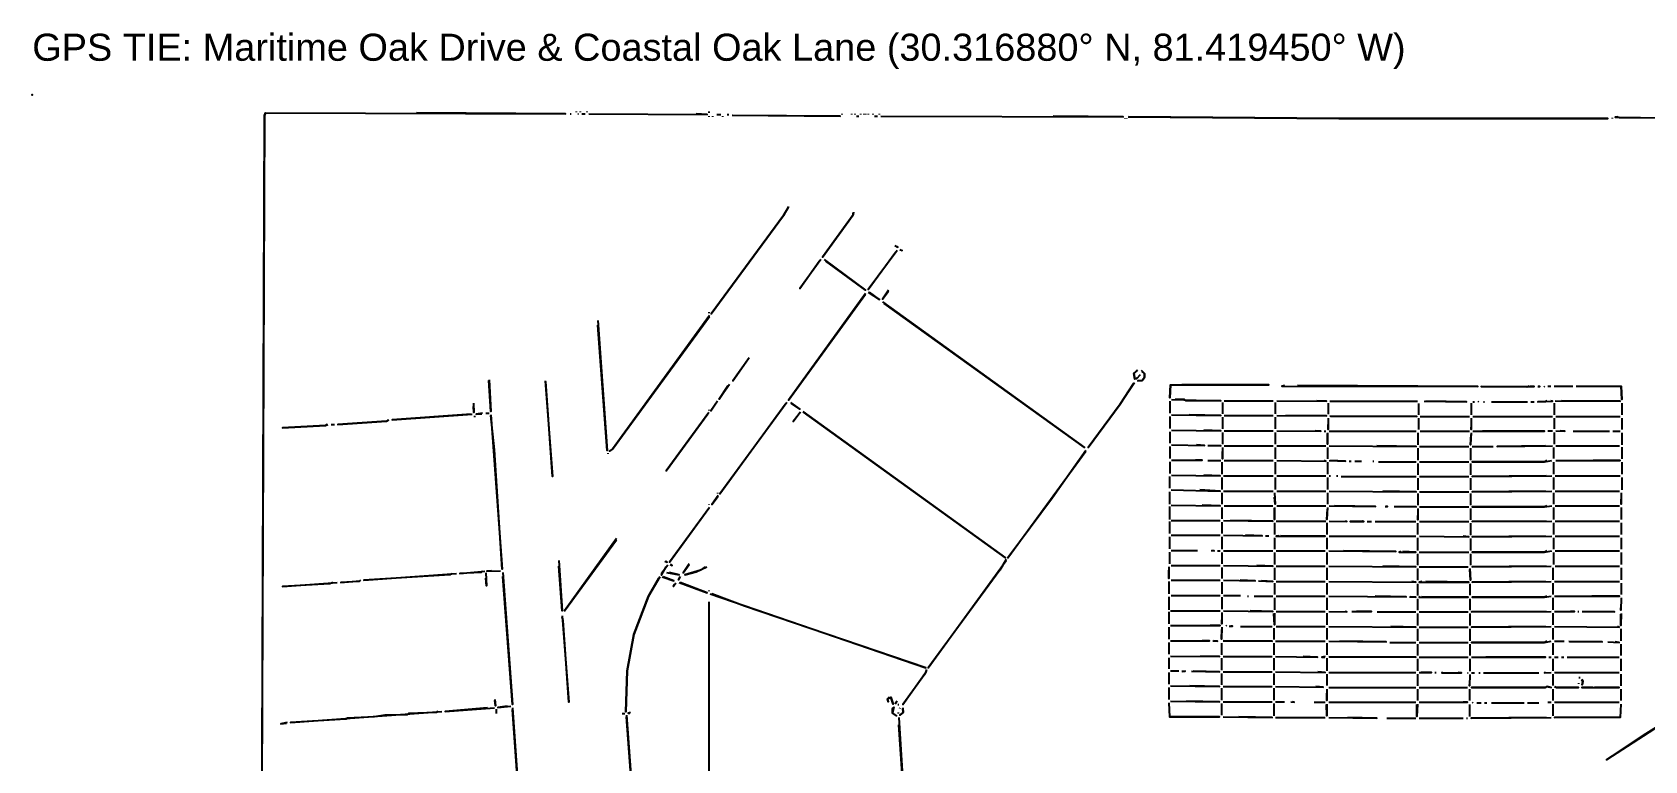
# Model space of a CAD drawing. Extents: x 0 to 16407, y 159 to 1115.
# Drawn here: x 11938 to 12652, y 792 to 1115 of the extents above; entities that cross this region are included whole.
import ezdxf

# ---------------------------------------------------------------- set-up
doc = ezdxf.new("R2010")
doc.units = 0
doc.layers.add('CONTROL', color=1, linetype='CONTINUOUS')
doc.layers.add('RASTER_VECTOR_LINEWORK', color=5, linetype='CONTINUOUS')
doc.styles.get("Standard").update_dxf_attribs({"font": 'Arial'})

msp = doc.modelspace()

# ---------------------------------------------------------------- linework, layer by layer
at = {"layer": 'CONTROL'}
msp.add_point((11938, 1087), dxfattribs=at)
at = {"layer": 'RASTER_VECTOR_LINEWORK'}
for points in [[(12041.25, 1079), (12040.75, 1077.75), (12038.5, 521.25), (12037.75, 230.75), (12038.25, 230.25), (12056.25, 230.25), (12038.25, 230.25), (12037.75, 230.75), (12040.75, 1077.75), (12041.25, 1079), (12174, 1078.5), (12108, 1079)], [(12176, 1078.5), (12176.5, 1078.5)], [(12178.75, 1079.5), (12178.75, 1079.25)], [(12179.5, 1078.5), (12179.75, 1078.5)], [(12180.5, 1079.5), (12180.5, 1079.25)], [(12181.25, 1078.5), (12182.75, 1078.5)], [(12183.5, 1079.5), (12183.5, 1079.25)], [(12184.25, 1078.5), (12236.75, 1078.25), (12231.75, 1078.5)], [(12237.5, 1079.5), (12237.5, 1079)], [(12241, 1078.25), (12242.75, 1078.25)], [(12245.5, 1078.25), (12246.25, 1078.25)], [(12247.75, 1078), (12295.5, 1077.5), (12248, 1077.75)], [(12296.25, 1078.5), (12296.25, 1078.25)], [(12300.5, 1078.5), (12300.5, 1078.25)], [(12302, 1078.5), (12302, 1078.25)], [(12304.5, 1078.5), (12304.5, 1078.25)], [(12306, 1078.5), (12306, 1078.25)], [(12306.75, 1078.5), (12306.75, 1078.25)], [(12308, 1078.5), (12308, 1078.25)], [(12310, 1078.5), (12310, 1078.25)], [(12312.75, 1078.5), (12312.75, 1078.25)], [(12237.5, 1077.5), (12237.5, 1077.25)], [(12239, 1077.5), (12239, 1077.25)], [(12243.5, 1077.5), (12243.5, 1077.25)], [(12302.75, 1077.5), (12303.75, 1077.5)], [(12310.75, 1077.5), (12312, 1077.5)], [(12313.5, 1077.5), (12420.75, 1077.25), (12389.75, 1077.5)], [(12421.5, 1076.5), (12421.5, 1076.25)], [(12422.25, 1076.5), (12422.25, 1076.25)], [(12423, 1077.25), (12516.25, 1076.5), (12635.25, 1076.5), (12516.25, 1076.5), (12423.25, 1077.25)], [(12637.25, 1076.75), (12637.25, 1076.5)], [(12639.75, 1077.25), (12638.5, 1077), (12683.25, 1076.5), (12640.5, 1076.75), (12640, 1077.25)], [(12272.75, 1037.5), (12270.5, 1033.5), (12238.5, 990), (12270.5, 1033.5), (12272.75, 1037.25)], [(12301.5, 1035), (12301.25, 1033.75), (12287.75, 1015), (12301.25, 1033.75), (12301.25, 1034.75)], [(12287, 1014), (12277.75, 1001.25), (12286.25, 1013.25)], [(12288.5, 1014), (12306.75, 1000.5), (12289.25, 1013.25)], [(12320.75, 1018), (12308, 1000.75), (12320, 1017.25)], [(12319.75, 1020.25), (12321, 1019.5), (12320, 1020)], [(12322, 1018.5), (12323, 1018), (12322.5, 1018)], [(12308, 999.5), (12313, 996.25), (12308.5, 999.5)], [(12317, 1000.5), (12314.25, 996.5), (12317, 1000)], [(12306.75, 999), (12272.75, 951.75), (12306.75, 998.75)], [(12314.25, 995.25), (12403.75, 930.75), (12315, 994.5)], [(12188.25, 987), (12192.5, 929.5), (12188.25, 985)], [(12237.75, 989.25), (12194.75, 930), (12193.5, 929.25), (12194.75, 930), (12237.75, 988.75)], [(12237.5, 990.75), (12237.5, 990.25)], [(12255.25, 970.5), (12248, 960.25), (12255, 970.25)], [(12427, 965), (12425.5, 963.5), (12426, 961), (12425.5, 963.5), (12427.25, 965)], [(12428.75, 965), (12430.25, 963.5), (12430.25, 961.75), (12429.25, 960.5), (12427.25, 960.25), (12429.25, 960.5), (12430.25, 961.75), (12430.25, 963.5), (12429.25, 964.5)], [(12140.25, 960.75), (12141, 946.75), (12140, 960.5)], [(12165, 960.25), (12168.25, 918), (12165.25, 960)], [(12246.5, 958.75), (12242, 952.25), (12246, 958.25)], [(12425.75, 959.5), (12419.5, 950), (12405.25, 930.75), (12419.5, 950), (12425.5, 959.25)], [(12428.25, 963), (12426.75, 961.25), (12427, 961.75)], [(12441.75, 958.5), (12441.5, 952.75), (12441.75, 958.5), (12485.25, 958.5), (12446.75, 958.5)], [(12492.25, 958.25), (12491, 958), (12577.75, 957.75), (12498, 958.25)], [(12600.5, 958), (12599.5, 957.5), (12579.25, 957.75), (12602.75, 957.75), (12600.75, 957.75)], [(12604.25, 957.75), (12605.25, 957.75), (12604.5, 957.75)], [(12607.25, 957.75), (12607, 957.5)], [(12608.75, 958), (12610, 958)], [(12611.5, 958), (12619.75, 958)], [(12621.25, 958), (12641.25, 958), (12641.5, 952), (12641.25, 958)], [(12133.25, 950.5), (12133.5, 946.25), (12133.25, 949)], [(12241.25, 951.25), (12238.25, 947), (12241, 951)], [(12272, 950.75), (12242.25, 910.25), (12271.25, 950)], [(12273.5, 950.75), (12277.75, 947.75), (12274, 950.25)], [(12441.5, 951.25), (12441.5, 946)], [(12442.25, 952), (12464, 951.5), (12448.5, 951.5), (12448, 952), (12443.75, 952)], [(12464.75, 950.75), (12464.75, 945.75)], [(12465.5, 951.5), (12487.25, 951.5)], [(12488, 950.75), (12488, 945.75)], [(12488.75, 951.5), (12510.75, 951.25), (12506.5, 951.5)], [(12511.5, 950.5), (12511.5, 945.5)], [(12512.25, 951.25), (12551, 951.25)], [(12551.5, 950.25), (12551.5, 945.25)], [(12554, 951.25), (12572.75, 951), (12554.75, 951.25)], [(12574.75, 950.5), (12574.75, 945.25)], [(12575.5, 951), (12576.25, 951)], [(12577.75, 951.25), (12578, 951)], [(12580.25, 951), (12580.75, 951)], [(12583.75, 951), (12599.75, 951)], [(12601.25, 951), (12602.75, 951)], [(12608.25, 951.5), (12607.5, 951), (12604.25, 951), (12610.75, 951.25), (12610, 951.5)], [(12611.5, 950.5), (12611.5, 945.25)], [(12612, 951.5), (12640.75, 951.25), (12614.75, 951.5)], [(12641.5, 950.5), (12641.5, 945.25)], [(12095.5, 943), (12094.75, 942.5), (12073.25, 941), (12094.75, 942.5), (12095.75, 943)], [(12132.25, 945.5), (12097.25, 943), (12132.75, 945.5)], [(12133.75, 944.75), (12133.75, 944.25)], [(12137.25, 946), (12134.5, 945.5), (12137, 945.75)], [(12138.75, 946), (12140.25, 946)], [(12141, 945.25), (12146, 877), (12142.5, 929.75), (12141, 945)], [(12237.5, 946.25), (12218.5, 920.5), (12237, 945.75)], [(12237.5, 947.5), (12237.5, 947.25)], [(12278, 946.5), (12274.75, 942.25), (12277.75, 946.25)], [(12279, 946.75), (12368.75, 882), (12279.25, 946.5)], [(12441.5, 944.5), (12441.5, 939.25)], [(12442.25, 945.25), (12464, 945), (12450, 945.25)], [(12464.75, 944.25), (12464.75, 939)], [(12465.5, 945), (12487.25, 945)], [(12488, 944.25), (12488, 939)], [(12488.75, 945), (12510.75, 944.75), (12492.75, 945)], [(12511.5, 943.75), (12511.5, 938.75), (12511.5, 941)], [(12512.25, 944.75), (12550.75, 944.5), (12512.5, 944.5)], [(12551.5, 943.75), (12551.5, 938.75)], [(12552.25, 944.5), (12574, 944.5)], [(12574.75, 943.75), (12574.75, 938.75), (12574.75, 939.75)], [(12575.5, 944.5), (12610.75, 944.5)], [(12611.5, 943.75), (12611.5, 939)], [(12612.25, 944.5), (12640.75, 944.5)], [(12641.5, 943.75), (12641.5, 938.75)], [(12068.5, 941), (12067.75, 940.5), (12048.75, 939.5), (12067.75, 940.5), (12068.75, 941)], [(12070.25, 941), (12071.75, 941)], [(12441.5, 937.75), (12441.5, 932.75)], [(12442.25, 938.5), (12464, 938.25), (12456.5, 938.5)], [(12464.75, 937.5), (12464.75, 932.25)], [(12465.5, 938.25), (12487.25, 938.25)], [(12488, 937.5), (12488, 932.25)], [(12488.75, 938.25), (12508.25, 938), (12505.75, 938.25)], [(12509.75, 938), (12510.5, 938)], [(12511.25, 937.25), (12511.25, 932.25), (12511.25, 937)], [(12512, 938), (12550.5, 938)], [(12551.25, 937.25), (12551.25, 932)], [(12552.25, 938), (12574, 938)], [(12574.75, 937.25), (12574.5, 932), (12574.75, 936.5)], [(12575.5, 938), (12607.25, 938), (12579.75, 938)], [(12608.75, 938.25), (12610.75, 938.25)], [(12611.5, 937.5), (12611.5, 932.25)], [(12612.25, 938.25), (12616.25, 938), (12614.25, 938.25)], [(12620, 938), (12636, 938)], [(12637.5, 938), (12640.75, 938)], [(12641.5, 937.25), (12641.5, 932)], [(12192.75, 928.25), (12192.75, 928)], [(12404.25, 929.5), (12389.5, 908.5), (12369.75, 882), (12404.25, 929.25)], [(12441.5, 931.25), (12441.5, 926)], [(12442.25, 932), (12456.75, 931.75), (12453.25, 932)], [(12458.25, 931.75), (12464, 931.5), (12458.5, 931.75)], [(12464.75, 930.75), (12464.75, 925.75), (12464.75, 929)], [(12465.5, 931.5), (12487.25, 931.5)], [(12488, 930.75), (12488, 925.75)], [(12488.75, 931.5), (12510.5, 931.5)], [(12511.25, 930.75), (12511.25, 925.75)], [(12512, 931.5), (12550.5, 931.25), (12533, 931.5)], [(12551.25, 930.5), (12551.25, 925.25)], [(12552, 931.25), (12573.75, 931.25)], [(12574.5, 930.5), (12574.5, 925.25)], [(12575.25, 931.25), (12584.5, 931.25)], [(12607.75, 931.5), (12586.25, 931.25), (12610.75, 931.5)], [(12611.25, 930.75), (12611.25, 926)], [(12612.25, 931.5), (12640.5, 931.5)], [(12641.5, 931), (12641.5, 925.75)], [(12441.5, 924.5), (12441.5, 919.25)], [(12442.25, 925.25), (12455.75, 925.25), (12452.75, 925.25)], [(12458.25, 925), (12464, 925)], [(12464.5, 924.25), (12464.5, 919)], [(12465.5, 925), (12487.25, 925)], [(12488, 924.25), (12488, 919)], [(12488.75, 925), (12510.5, 924.75), (12509.75, 925)], [(12511.25, 924.25), (12511.25, 919)], [(12512, 925), (12519.25, 924.75), (12512.5, 925)], [(12520.75, 924.75), (12521.75, 924.75)], [(12523.25, 924.75), (12526.25, 924.75)], [(12531.25, 924.75), (12531.75, 924.75)], [(12533.75, 924.5), (12550.5, 924.5)], [(12551.25, 923.75), (12551.25, 918.75)], [(12552, 924.5), (12573.75, 924.5)], [(12574.5, 923.75), (12574.5, 918.75)], [(12608.25, 925), (12607.25, 924.5), (12575.25, 924.5), (12607.25, 924.5), (12610.5, 925)], [(12611.25, 924.25), (12611.25, 919)], [(12612.25, 925), (12640.75, 925), (12628.75, 925)], [(12641.5, 924.25), (12641.5, 919)], [(12441.25, 918), (12441.25, 912.75)], [(12442.25, 918.5), (12463.75, 918.25), (12456.5, 918.5)], [(12464.5, 917.5), (12464.5, 912.25)], [(12465.25, 918.25), (12487.25, 918.25)], [(12488, 917.5), (12488, 912.25)], [(12488.75, 918.25), (12510.5, 918.25)], [(12511.25, 917.5), (12511.25, 912.25)], [(12512, 918.25), (12512.5, 918.25)], [(12515.25, 918.25), (12515.75, 918.25)], [(12517.25, 918), (12550.5, 918)], [(12551.25, 917.25), (12551.25, 912)], [(12552, 918), (12573.75, 918)], [(12574.5, 917.25), (12574.5, 912)], [(12608, 918.25), (12575.25, 918), (12610.5, 918.25)], [(12611.25, 917.5), (12611.25, 912.25)], [(12612, 918.25), (12640.75, 918.25)], [(12641.5, 917.5), (12641.5, 912)], [(12241.5, 909.5), (12238.75, 905.5), (12241.5, 909.25)], [(12241.25, 910.75), (12241.25, 910.5)], [(12441.25, 911.25), (12441.25, 905.75)], [(12442, 912), (12463.75, 911.5), (12454.75, 912)], [(12464.5, 910.75), (12464.5, 905.75)], [(12465.25, 911.5), (12487.25, 911.5)], [(12487.75, 910.75), (12488, 905.75), (12487.75, 908.75)], [(12488.75, 911.5), (12510.5, 911.5)], [(12511.25, 910.75), (12511.25, 905.75)], [(12512, 911.5), (12550.5, 911.25), (12535.75, 911.5)], [(12551.25, 910.5), (12551.25, 905.25)], [(12552, 911.25), (12573.75, 911.25)], [(12574.5, 910.5), (12574.5, 905.25)], [(12607.75, 911.5), (12575.25, 911.25), (12610.5, 911.5)], [(12611.25, 910.75), (12611.25, 905.75)], [(12612, 911.5), (12640.5, 911.5)], [(12641.25, 910.75), (12641.25, 905.75), (12641.25, 908)], [(12237.75, 904.25), (12220, 880), (12237.5, 904)], [(12237.5, 905.75), (12237.5, 905.5)], [(12441.25, 904.75), (12441.25, 899)], [(12442, 905.25), (12463.75, 905), (12455.75, 905.25)], [(12464.5, 904.25), (12464.5, 899.25)], [(12465.5, 905), (12487, 905)], [(12487.75, 904.25), (12487.75, 899), (12487.75, 904)], [(12488.75, 905), (12510.5, 905)], [(12511.25, 904.25), (12511, 899), (12511.25, 903.5)], [(12512, 905), (12532.5, 904.75), (12514.25, 905)], [(12536.75, 904.75), (12537.75, 904.75), (12537, 904.75)], [(12540.75, 904.75), (12550.5, 904.5), (12541, 904.75)], [(12551.25, 903.75), (12551.25, 898.75), (12551.25, 900.75)], [(12552, 904.5), (12573.75, 904.5)], [(12574.5, 903.75), (12574.5, 898.75)], [(12608.25, 905), (12607.25, 904.5), (12575.25, 904.5), (12607.25, 904.5), (12610.5, 905)], [(12611.25, 904.25), (12611.25, 899)], [(12612, 905), (12640.5, 905)], [(12641.25, 904.25), (12641.25, 899)], [(12441.25, 898), (12441.25, 892.75)], [(12442, 898.5), (12463.75, 898.5)], [(12464.5, 897.75), (12464.5, 892.75)], [(12465.25, 898.5), (12487, 898.25), (12468.25, 898.5)], [(12487.75, 897.5), (12487.75, 892.25)], [(12488.5, 898.25), (12510.5, 898.25)], [(12511, 897.5), (12511, 892.25)], [(12512, 898.25), (12519.75, 898), (12519.25, 898.25)], [(12526.5, 898.25), (12521.25, 898), (12527.25, 898), (12526.75, 898.25)], [(12528.75, 898), (12530.75, 898)], [(12532.25, 898), (12550.25, 898)], [(12551, 897.25), (12551, 892.25)], [(12552, 898), (12573.75, 898)], [(12574.5, 897.25), (12574.5, 892)], [(12608, 898.25), (12575.25, 898), (12610.5, 898.25)], [(12611.25, 897.5), (12611.25, 892.25)], [(12612, 898.25), (12640.5, 898.25)], [(12641.25, 897.5), (12641.25, 892.25)], [(12196.5, 890.5), (12173.5, 858.5), (12196.5, 890)], [(12441.25, 891.25), (12441.25, 886)], [(12442, 892), (12463.75, 892)], [(12442, 885.25), (12453.75, 885.25)], [(12459.75, 885.25), (12461, 885), (12460, 885)], [(12462.5, 885), (12463.75, 885)], [(12464.5, 891.25), (12464.5, 885.75)], [(12465.25, 892), (12482.25, 891.75), (12475, 892)], [(12465.25, 885), (12487, 885)], [(12483.75, 891.75), (12485.25, 891.75)], [(12487.75, 890.75), (12487.75, 885.75)], [(12489.75, 891.75), (12488.5, 891.5), (12510.25, 891.5), (12490.5, 891.75)], [(12488.5, 885), (12510.25, 885)], [(12511, 890.75), (12511, 885.75)], [(12511.75, 885), (12541.5, 884.75), (12518.25, 885)], [(12512, 891.5), (12550.25, 891.5)], [(12551, 890.75), (12551, 885.25)], [(12552, 891.5), (12573.75, 891.25), (12571.25, 891.5)], [(12574.5, 890.5), (12574.5, 885.25)], [(12607.75, 891.5), (12575.25, 891.25), (12610.5, 891.5)], [(12608.25, 885), (12607.25, 884.5), (12575.25, 884.5), (12607.25, 884.5), (12610.5, 885)], [(12611.25, 890.75), (12611.25, 885.75)], [(12612, 891.5), (12640.5, 891.5)], [(12612, 885), (12640.5, 885)], [(12641.25, 890.75), (12641.25, 885.75)], [(12171, 880.75), (12172.5, 858.5), (12171, 878.25)], [(12219.25, 878.75), (12216.5, 875), (12216.5, 874.25), (12218.5, 878)], [(12218, 880.5), (12219, 880), (12218.5, 880.5)], [(12220.25, 879), (12221.25, 878.5), (12220.5, 879)], [(12228.75, 879.25), (12226, 875.25), (12228.75, 879)], [(12235.75, 878), (12233.75, 876.5), (12226.75, 874.5), (12231.75, 875.75), (12236.5, 878)], [(12369, 881.25), (12366.25, 876.5), (12334.5, 833.25), (12369, 880.75)], [(12441, 878), (12441, 872.75), (12441, 876.5)], [(12441.25, 884.5), (12441.25, 879.25)], [(12442, 878.5), (12463.75, 878.5)], [(12464.5, 884.25), (12464.5, 879.25)], [(12465.25, 878.5), (12487, 878.25), (12480, 878.5)], [(12487.75, 884.25), (12487.75, 879)], [(12488.5, 878.25), (12510.25, 878.25)], [(12511, 884.25), (12511, 879)], [(12511.75, 878.25), (12550.25, 878), (12535.75, 878.25)], [(12543.75, 884.75), (12543, 884.5), (12550.25, 884.5), (12544.5, 884.75)], [(12551, 883.75), (12551, 878.75)], [(12551.75, 884.5), (12573.75, 884.5)], [(12551.75, 878), (12573.5, 878)], [(12574.5, 883.75), (12574.5, 878.75)], [(12608, 878.25), (12575.25, 878), (12610.25, 878.25)], [(12611.25, 884.25), (12611.25, 879)], [(12612, 878.25), (12640.5, 878.25)], [(12641.25, 884.25), (12641.25, 879)], [(12071, 871), (12069.75, 870.5), (12048.75, 869.25), (12073, 871)], [(12083.25, 872), (12082.5, 871.5), (12074.5, 871), (12083, 871.75)], [(12123.5, 875), (12122.75, 874.5), (12084.75, 872), (12125.75, 875)], [(12137.25, 876), (12136.5, 875.5), (12127.25, 875), (12138.25, 876)], [(12138.75, 875.25), (12139, 869.5), (12138.75, 873)], [(12141.25, 876.25), (12139.25, 876), (12145.25, 876.25)], [(12146.25, 875.5), (12150.5, 817), (12146.25, 873.75)], [(12215.75, 873.5), (12210.75, 865), (12204.25, 848), (12201.25, 832), (12200.75, 813.75), (12201.25, 832), (12204.25, 848), (12210.75, 865), (12215.25, 873)], [(12216.75, 873.5), (12222, 871.75), (12217.25, 873.5)], [(12218.75, 875.5), (12224.25, 874.5), (12220, 875.5)], [(12222.75, 870.75), (12221.75, 869.25), (12222.25, 870.25)], [(12224.75, 873.75), (12224, 872.25), (12224.75, 873.5)], [(12224.25, 871), (12236.75, 866.5), (12224.75, 871)], [(12441, 871.5), (12441, 866)], [(12442, 872), (12463.75, 872)], [(12464.5, 877.75), (12464.5, 872.75)], [(12464.5, 871.25), (12464.5, 866)], [(12465.25, 872), (12479.25, 871.75), (12472.5, 872)], [(12480.75, 871.75), (12487, 871.5), (12482, 871.75)], [(12487.75, 877.5), (12487.75, 872.25)], [(12487.75, 870.75), (12487.75, 865.75)], [(12488.5, 871.5), (12510.25, 871.5)], [(12511, 877.5), (12511, 872.25)], [(12511, 870.75), (12511, 865.75)], [(12511.75, 871.5), (12550.25, 871.25), (12548.5, 871.5)], [(12551, 877.25), (12551, 872)], [(12553, 871.5), (12551.75, 871.25), (12573.75, 871.25), (12554.75, 871.5)], [(12574.25, 877.25), (12574.5, 872), (12574.25, 876.75)], [(12607.75, 871.5), (12575.25, 871.25), (12610.25, 871.5)], [(12611, 877.5), (12611, 872.25)], [(12611, 870.75), (12611, 865.75)], [(12611.75, 871.5), (12640.5, 871.5)], [(12641.25, 877.5), (12641.25, 872.25)], [(12641.25, 870.75), (12641.25, 865.75)], [(12237.5, 867.5), (12237.5, 867.25)], [(12238, 866), (12333.5, 833.25), (12253.25, 860.5), (12238.75, 866)], [(12441, 864.75), (12441, 859)], [(12442, 865.25), (12463.75, 865.25)], [(12464.5, 864.5), (12464.5, 859.25)], [(12465.25, 865.25), (12472.75, 865.25)], [(12475.75, 865), (12476.25, 865)], [(12478.75, 865), (12487, 865)], [(12487.75, 864.25), (12487.75, 859)], [(12488.5, 865), (12510.25, 865)], [(12511, 864.25), (12511, 859)], [(12511.75, 865), (12546, 864.75), (12532.25, 865)], [(12547.5, 864.75), (12550.25, 864.5), (12547.75, 864.75)], [(12551, 870.5), (12551, 865.25)], [(12551, 863.75), (12551, 858.75)], [(12552.25, 864.75), (12551.75, 864.5), (12573.5, 864.5), (12553, 864.75)], [(12574.25, 870.5), (12574.25, 865.5)], [(12574.25, 863.75), (12574.25, 858.75)], [(12608.25, 865), (12607.25, 864.5), (12575.25, 864.5), (12607.25, 864.5), (12610.25, 865)], [(12611, 864.25), (12611, 859)], [(12611.75, 865), (12640.5, 865), (12628.25, 865)], [(12641.25, 864.25), (12641, 858.75), (12641.25, 861)], [(12237.5, 862.5), (12237.5, 780.25)], [(12441, 858), (12441, 852.75)], [(12441.75, 858.5), (12463.75, 858.5)], [(12464.5, 857.75), (12464.5, 852.75), (12464.5, 854.5)], [(12465.25, 858.5), (12487, 858.25), (12477, 858.5)], [(12487.75, 857.5), (12487.75, 852.25), (12487.5, 857.25)], [(12488.5, 858.25), (12510.25, 858.25)], [(12511, 857.5), (12511, 852.25)], [(12511.75, 858.25), (12519.75, 858), (12519, 858.25)], [(12522, 858.25), (12530.75, 858.25), (12524, 858.25)], [(12533.25, 858), (12550.25, 858)], [(12551, 857.25), (12551, 852)], [(12551.75, 858), (12573.5, 858)], [(12574.25, 857.25), (12574.25, 852)], [(12608, 858.25), (12575, 858), (12610.25, 858.25)], [(12611, 857.5), (12611, 852.25)], [(12611.75, 858.25), (12620.5, 858.25), (12618.75, 858.25)], [(12622, 858.25), (12622.5, 858.25)], [(12624, 858.25), (12638.25, 858), (12624.25, 858.25)], [(12641.25, 857.25), (12641, 852), (12641, 857)], [(12172.5, 856.25), (12175.5, 818), (12173, 854.25), (12172.5, 855.75)], [(12441, 851.25), (12441, 846)], [(12441.75, 852), (12463.75, 852), (12459.25, 852)], [(12464.5, 851.25), (12464.25, 846), (12464.5, 850.25)], [(12466.5, 852), (12466.25, 851.75)], [(12467.75, 851.75), (12469.25, 851.75), (12468.5, 851.75)], [(12472.75, 851.5), (12486.75, 851.5)], [(12487.5, 850.75), (12487.5, 845.75)], [(12488.5, 851.5), (12510.25, 851.5)], [(12511, 850.75), (12511, 845.75)], [(12511.75, 851.5), (12550.25, 851.25), (12539.25, 851.5)], [(12551, 850.5), (12551, 845.25)], [(12551.75, 851.25), (12573.5, 851.25)], [(12574.25, 850.5), (12574.25, 845.25)], [(12607.75, 851.5), (12575, 851.25), (12610.25, 851.5)], [(12611, 850.75), (12611, 845.75)], [(12611.75, 851.5), (12640.25, 851.25), (12639.5, 851.5)], [(12641, 850.5), (12641, 845.25)], [(12441, 844.5), (12441, 839.25)], [(12441.75, 845.25), (12459, 845.25), (12455.75, 845.25)], [(12460.5, 845.25), (12462.5, 845), (12460.75, 845.25)], [(12464.25, 844.25), (12464.25, 839)], [(12465, 845.25), (12486.75, 845), (12465.25, 845.25)], [(12487.5, 844.25), (12487.5, 839)], [(12488.25, 845), (12510.25, 845)], [(12511, 844.25), (12511, 839)], [(12511.75, 845), (12537.25, 844.75), (12516.75, 845)], [(12538.75, 844.5), (12550.25, 844.5)], [(12551, 843.75), (12551, 838.75)], [(12551.75, 844.5), (12573.5, 844.5)], [(12574.25, 843.75), (12574.25, 838.75)], [(12608.25, 845), (12607.25, 844.5), (12575, 844.5), (12607.25, 844.5), (12610.25, 845)], [(12611, 844.25), (12611, 839)], [(12611.75, 845), (12616, 845)], [(12618, 845), (12632.75, 844.75), (12618.25, 844.75)], [(12635.25, 844.75), (12640.25, 844.5), (12638.5, 844.75)], [(12641, 843.75), (12641, 838.75)], [(12441, 837.75), (12441, 832.75)], [(12441.75, 838.5), (12463.5, 838.25), (12455, 838.5)], [(12464.25, 837.5), (12464.25, 832.25)], [(12465, 838.25), (12486.75, 838.25)], [(12487.5, 837.5), (12487.5, 832.25)], [(12488.25, 838.25), (12506.75, 838), (12500.5, 838.25)], [(12510.25, 838.25), (12508.75, 838), (12510, 838)], [(12511, 837.5), (12511, 832)], [(12511.75, 838.25), (12550.25, 838), (12512, 838)], [(12551, 837.25), (12551, 832)], [(12551.75, 838), (12573.5, 838)], [(12574.25, 837.25), (12574.25, 831.75)], [(12575, 838), (12607.75, 838), (12581.25, 838)], [(12609.25, 838), (12610.25, 838)], [(12611, 837.25), (12611, 832)], [(12611.75, 838), (12613.25, 838)], [(12614.75, 838), (12615.75, 838)], [(12617.25, 838), (12640.25, 838)], [(12641, 837.25), (12641, 832)], [(12333.75, 832.5), (12333, 830.5), (12323.25, 817), (12333.75, 831.75)], [(12441, 831.25), (12441, 826)], [(12441.75, 832), (12445.5, 832)], [(12446.75, 831.75), (12448.25, 831.75), (12447, 831.5)], [(12451, 831.75), (12463.5, 831.5), (12451.75, 831.75)], [(12464.25, 830.75), (12464.25, 825.75)], [(12465, 831.5), (12486.75, 831.5)], [(12487.5, 830.75), (12487.5, 825.75)], [(12488.25, 831.5), (12510.25, 831.25), (12507, 831.5)], [(12511, 830.5), (12511, 825.5)], [(12511.75, 831.25), (12550.25, 831.25)], [(12551, 830.5), (12551, 825.25)], [(12551.75, 831.25), (12557.25, 831.25), (12552.75, 831.25)], [(12558.75, 831.25), (12559.25, 831.25)], [(12562.25, 831.25), (12561.75, 831), (12570.5, 831), (12569, 831.25)], [(12573.25, 831), (12573.5, 831)], [(12574.25, 830.25), (12574, 825.25), (12574.25, 826.75)], [(12575, 831), (12576.25, 831)], [(12578.25, 831), (12578.75, 831)], [(12580.25, 831), (12604.75, 831)], [(12607.75, 831.25), (12607.25, 831), (12610.25, 831.25)], [(12611, 830.5), (12611, 825.5)], [(12611.75, 831.25), (12640.25, 831.25)], [(12622.5, 829), (12623, 829)], [(12623.75, 828.25), (12624.25, 827.25), (12624, 825.75), (12624.25, 827.25), (12623.75, 828)], [(12641, 830.5), (12641, 825.25)], [(12441, 824.5), (12441, 819.25)], [(12441.75, 825.25), (12463.5, 825), (12450.25, 825.25)], [(12464.25, 824.25), (12464.25, 819)], [(12465, 825), (12486.75, 825)], [(12487.5, 824.25), (12487.5, 819)], [(12488.25, 825), (12509.25, 824.75), (12506, 825)], [(12511, 823.75), (12511, 818.75), (12511, 822)], [(12511.75, 824.5), (12550.25, 824.5)], [(12551, 823.75), (12551, 818.75)], [(12551.75, 824.5), (12573.25, 824.5)], [(12574, 823.75), (12574, 818.75)], [(12608.25, 825), (12607.75, 824.5), (12575, 824.5), (12607.75, 824.5), (12608.25, 825), (12610.25, 824.5), (12608.5, 825)], [(12611, 823.75), (12611, 818.75)], [(12611.75, 825), (12612.5, 824.5), (12622.25, 824.5), (12612.5, 824.5), (12612, 825)], [(12622.25, 826.5), (12622.25, 826.25)], [(12628.5, 824.75), (12623.75, 824.5), (12640.25, 824.5), (12629.5, 824.75)], [(12683.75, 824.25), (12634.75, 792.5), (12652.25, 804.25), (12684.25, 824.25)], [(12641, 823.75), (12641, 818.75)], [(12117.5, 814), (12116.75, 813.5), (12104.5, 813), (12103.75, 812.5), (12094, 812.25), (12089.5, 811.5), (12077.5, 811), (12076.75, 810.5), (12052.25, 809), (12119.25, 814)], [(12139.5, 815.5), (12120.75, 814), (12142.5, 815.5)], [(12142.75, 819.25), (12143, 816.5), (12142.75, 818.75)], [(12143.25, 815), (12143.25, 813)], [(12148.25, 816.25), (12144, 815.75), (12149.75, 816.25)], [(12150.5, 815.5), (12154, 767), (12150.5, 814.75)], [(12317.25, 820.25), (12316.5, 819.5), (12316.75, 818.25), (12316.5, 819.5), (12318, 820.25), (12319, 817.25), (12318, 820.25)], [(12319.25, 816), (12318.75, 813.25), (12320.5, 812), (12318.75, 813.25), (12318.75, 815.25), (12319.25, 815.75)], [(12320.75, 818.5), (12320, 817.5), (12320.5, 818.25)], [(12321, 817), (12321.5, 817)], [(12322, 815.5), (12321.75, 815.25)], [(12323.25, 815.5), (12323.5, 813.5), (12322, 812.25), (12323.5, 813.5), (12323.25, 815.25)], [(12441, 817.75), (12441.25, 811.5), (12463.5, 811.5), (12441, 811.75)], [(12441.75, 818.5), (12463.5, 818.25), (12448.75, 818.5)], [(12464.25, 817.5), (12464.25, 812.25)], [(12465, 818.25), (12486.75, 818.25)], [(12487.5, 817.5), (12487.5, 812)], [(12488.25, 818.25), (12492.25, 818.25)], [(12495, 818.25), (12496.5, 818), (12495.75, 818.25)], [(12505.25, 818), (12510.25, 818)], [(12511, 817.25), (12511, 812), (12510.75, 817)], [(12511.75, 818), (12550.25, 818)], [(12551, 817.25), (12550.75, 811.75), (12550.75, 817)], [(12551.75, 818), (12573.25, 818), (12571.25, 818)], [(12574, 817), (12574, 811.75)], [(12575.25, 818), (12575.5, 817.75)], [(12577.25, 817.75), (12579.25, 817.75)], [(12580.75, 817.75), (12581.75, 817.75)], [(12583.75, 817.75), (12598.25, 817.75)], [(12599.75, 817.75), (12604.75, 817.75)], [(12608.75, 818), (12610.25, 818)], [(12611, 817.25), (12611, 812)], [(12611.75, 818), (12640.25, 818)], [(12641, 817.25), (12640.75, 811.25), (12611.75, 811.25), (12641, 811.5)], [(12050.75, 809), (12048, 808.5), (12050.5, 808.75)], [(12199, 813), (12200.25, 813)], [(12201, 812.25), (12203.5, 778), (12201, 811.5)], [(12202.75, 813.5), (12201.75, 813.25), (12202.5, 813.25)], [(12321.25, 813.5), (12321.25, 813)], [(12321.5, 811.25), (12323.75, 775.75), (12321.5, 808)], [(12465, 811.5), (12486.75, 811.25), (12472, 811.5)], [(12488.25, 811.25), (12510.25, 811.25)], [(12511.75, 811.25), (12533, 811), (12520.25, 811.25)], [(12537.5, 811), (12550.25, 811)], [(12551.75, 811), (12571.25, 811)], [(12572.75, 811), (12573.25, 811)], [(12608, 811.25), (12574.75, 811), (12610.25, 811.25)]]:
    msp.add_lwpolyline(points, dxfattribs=at)

# ---------------------------------------------------------------- texts
at = {"layer": 'CONTROL'}
msp.add_text('GPS TIE: Maritime Oak Drive & Coastal Oak Lane (30.316880%%d N, 81.419450%%d W)', height=12, dxfattribs=at).set_placement((11938, 1102))

doc.saveas('drawing.dxf')
